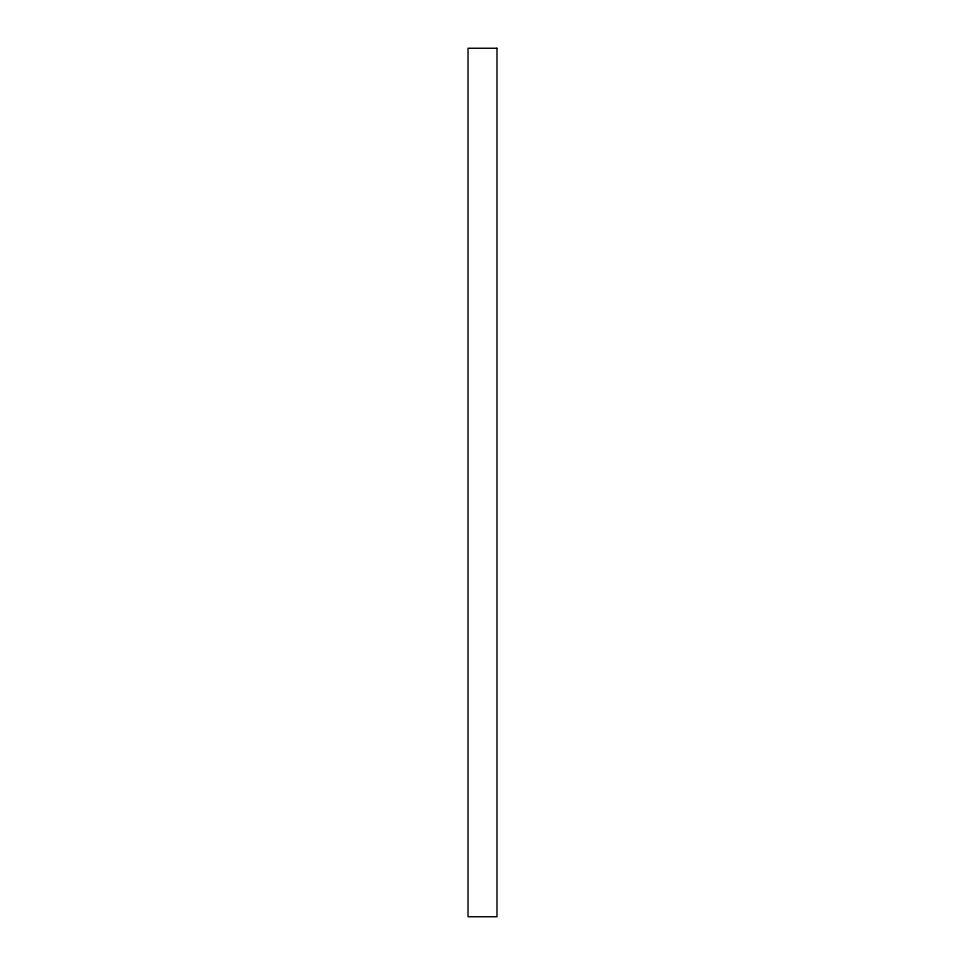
<?xml version="1.0" encoding="UTF-8"?>
<svg xmlns="http://www.w3.org/2000/svg" width="965" height="965" viewBox="0 0 965 965"><rect width="100%" height="100%" fill="white"/><g stroke="black" fill="none" stroke-linecap="round" stroke-linejoin="round"><path stroke-width="1.45" d="M496.975 48.25L468.025 48.25L468.025 916.75L496.975 916.75L496.975 48.25"/></g></svg>
